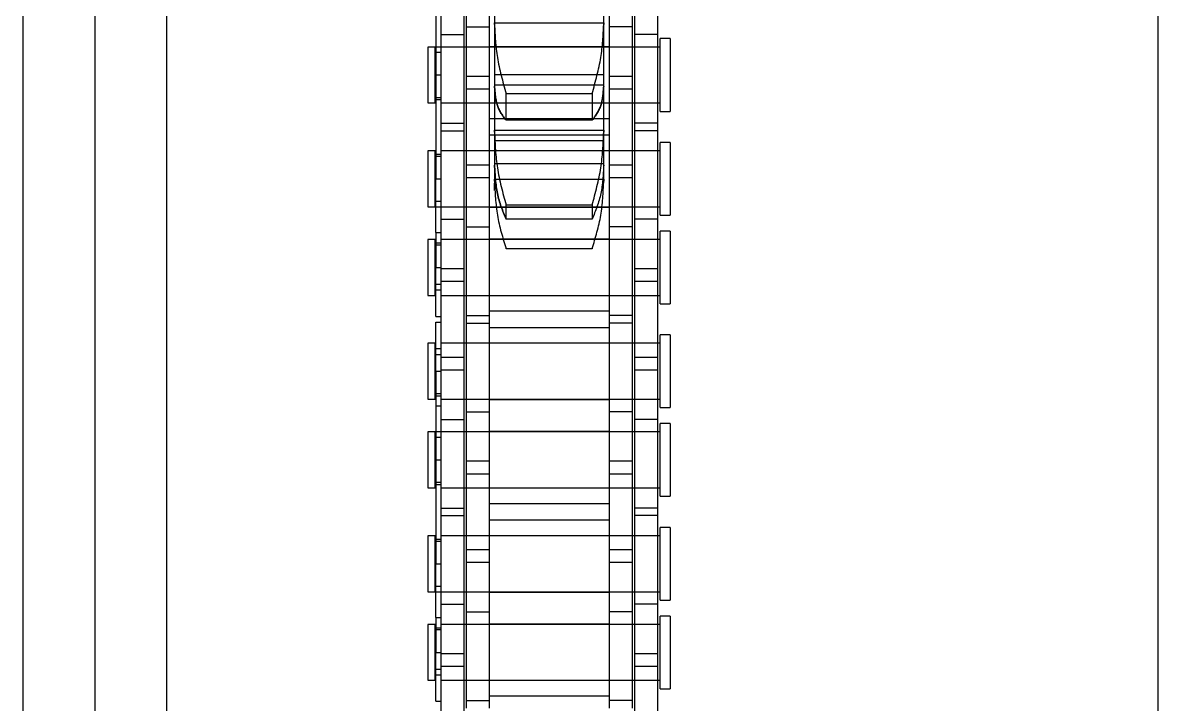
# Model space of a CAD drawing. Header units: metres. Extents: x 0 to 63075, y 0 to 44550.
# Drawn here: x 13894.7 to 13969.7, y 29228.7 to 29273.6 of the extents above; entities that cross this region are included whole.
import ezdxf

# ---------------------------------------------------------------- set-up
doc = ezdxf.new("R2010")
doc.units = ezdxf.units.M
doc.header["$LTSCALE"] = 75
doc.linetypes.add('HIDDEN2', pattern=[4.7625, 3.175, -1.5875])
for name, color, linetype in [('SDM', 7, 'Continuous'), ('SL4', 4, 'Continuous'), ('ST1', 7, 'HIDDEN2')]:
    doc.layers.add(name, color=color, linetype=linetype)

# ---------------------------------------------------------------- blocks, each defined once
blk = doc.blocks.new('A$Cb6dca9d5')
at = {"layer": 'SL4'}
for p, q in [((48.235, 3664.713), (48.235, 2339.738)), ((57.76, 2339.738), (57.76, 3664.713)), ((123.235, 2339.738), (123.235, 3664.713))]:
    blk.add_line(p, q, dxfattribs=at)
at = {"layer": 'ST1'}
for p, q in [((52.998, 3664.713), (52.998, 2339.738)), ((57.76, 2339.738), (57.76, 3664.713)), ((75.843, 2542.196), (75.843, 2533.101)), ((77.363, 2542.196), (77.363, 2533.101)), ((88.637, 2542.196), (88.637, 2533.101)), ((90.157, 2542.196), (90.157, 2533.101)), ((77.515, 2539.451), (77.515, 2530.356)), ((79.035, 2539.451), (79.035, 2530.356)), ((86.965, 2539.451), (86.965, 2530.356)), ((88.485, 2539.451), (88.485, 2530.356)), ((79.395, 2538.421), (79.395, 2533.876)), ((86.605, 2533.876), (86.605, 2538.421)), ((75.511, 2536.276), (75.511, 2523.576)), ((77.515, 2533.603), (79.035, 2533.603)), ((79.395, 2533.876), (86.605, 2533.876)), ((79.395, 2533.876), (79.395, 2533.76)), ((79.395, 2533.76), (79.395, 2533.876)), ((79.395, 2533.76), (79.395, 2529.692)), ((86.605, 2533.76), (86.605, 2533.876)), ((86.605, 2533.876), (86.605, 2533.76)), ((86.605, 2529.692), (86.605, 2533.76)), ((88.485, 2533.603), (86.965, 2533.603)), ((75.843, 2533.101), (77.363, 2533.101)), ((75.843, 2533.101), (75.843, 2526.751)), ((77.363, 2533.101), (77.363, 2526.751)), ((90.157, 2533.101), (88.637, 2533.101)), ((88.637, 2533.101), (88.637, 2526.751)), ((90.157, 2533.101), (90.157, 2526.751)), ((90.342, 2528.029), (90.342, 2532.826)), ((91, 2532.826), (90.342, 2532.826)), ((91, 2532.826), (91, 2528.029)), ((75, 2532.273), (75, 2528.583)), ((75.474, 2532.273), (75, 2532.273)), ((75.474, 2528.583), (75.474, 2532.273)), ((77.363, 2532.273), (75.511, 2532.273)), ((90.342, 2532.273), (75.843, 2532.273)), ((79.035, 2532.273), (77.515, 2532.273)), ((79.035, 2532.316), (86.965, 2532.316)), ((86.965, 2532.273), (79.035, 2532.273)), ((88.485, 2532.273), (86.965, 2532.273)), ((90.157, 2532.273), (88.637, 2532.273)), ((75.843, 2531.904), (75.474, 2531.904)), ((75.511, 2530.428), (75.843, 2530.428)), ((77.515, 2530.356), (77.515, 2529.496)), ((77.515, 2530.356), (79.035, 2530.356)), ((79.035, 2530.356), (79.035, 2529.496)), ((86.605, 2530.439), (79.395, 2530.439)), ((79.395, 2529.77), (86.605, 2529.77)), ((86.965, 2530.356), (86.965, 2529.496)), ((86.965, 2530.356), (88.485, 2530.356)), ((88.485, 2530.356), (88.485, 2529.496)), ((77.515, 2529.496), (77.515, 2520.401)), ((79.035, 2529.496), (77.515, 2529.496)), ((79.035, 2529.496), (79.035, 2520.401)), ((79.395, 2529.692), (79.395, 2526.778)), ((80.157, 2527.436), (80.157, 2529.199)), ((80.157, 2529.199), (85.843, 2529.199)), ((85.843, 2529.199), (85.843, 2527.436)), ((86.605, 2526.778), (86.605, 2529.692)), ((86.965, 2529.496), (86.965, 2520.401)), ((88.485, 2529.496), (86.965, 2529.496)), ((88.485, 2529.496), (88.485, 2520.401)), ((75, 2528.583), (75.474, 2528.583)), ((75.474, 2528.952), (75.843, 2528.952)), ((75.511, 2528.809), (75.843, 2528.809)), ((75.843, 2528.583), (77.363, 2528.583)), ((75.843, 2528.583), (90.342, 2528.583)), ((77.515, 2528.583), (79.035, 2528.583)), ((79.035, 2528.583), (86.965, 2528.583)), ((86.965, 2528.583), (88.485, 2528.583)), ((88.637, 2528.583), (90.157, 2528.583)), ((86.965, 2527.536), (79.035, 2527.536)), ((90.342, 2528.029), (91, 2528.029)), ((75.843, 2527.253), (77.363, 2527.253)), ((75.843, 2526.751), (77.363, 2526.751)), ((75.843, 2526.751), (75.843, 2517.656)), ((77.363, 2526.751), (77.363, 2517.656)), ((79.395, 2526.778), (86.605, 2526.778)), ((79.395, 2526.778), (79.395, 2526.65)), ((79.395, 2526.65), (79.395, 2526.778)), ((85.843, 2527.436), (80.157, 2527.436)), ((86.605, 2526.65), (86.605, 2526.778)), ((86.605, 2526.778), (86.605, 2526.65)), ((90.157, 2527.253), (88.637, 2527.253)), ((90.157, 2526.751), (88.637, 2526.751)), ((88.637, 2526.751), (88.637, 2517.656)), ((90.157, 2526.751), (90.157, 2517.656)), ((79.035, 2526.468), (86.965, 2526.468)), ((79.395, 2526.65), (79.395, 2524.485)), ((86.605, 2526.092), (79.395, 2526.092)), ((86.605, 2524.485), (86.605, 2526.65)), ((75, 2525.421), (75, 2521.731)), ((75.474, 2525.421), (75, 2525.421)), ((75.474, 2521.731), (75.474, 2525.421)), ((77.363, 2525.421), (75.843, 2525.421)), ((90.342, 2525.421), (75.843, 2525.421)), ((79.035, 2525.421), (77.515, 2525.421)), ((86.965, 2525.421), (79.035, 2525.421)), ((88.485, 2525.421), (86.965, 2525.421)), ((90.157, 2525.421), (88.637, 2525.421)), ((90.342, 2521.177), (90.342, 2525.974)), ((91, 2525.974), (90.342, 2525.974)), ((91, 2525.974), (91, 2521.177)), ((75.843, 2525.052), (75.474, 2525.052)), ((75.511, 2525.195), (75.843, 2525.195)), ((77.515, 2524.508), (79.035, 2524.508)), ((79.395, 2524.594), (86.605, 2524.594)), ((86.965, 2524.508), (88.485, 2524.508)), ((79.395, 2524.485), (79.395, 2523.555)), ((86.605, 2523.555), (86.605, 2524.485)), ((75.511, 2523.576), (75.843, 2523.576)), ((75.511, 2520.024), (75.511, 2523.576)), ((79.035, 2523.648), (77.515, 2523.648)), ((79.395, 2523.555), (86.605, 2523.555)), ((79.395, 2523.555), (79.395, 2523.428)), ((79.395, 2523.428), (79.395, 2523.555)), ((79.395, 2523.428), (79.395, 2523.288)), ((79.404, 2522.808), (79.395, 2523.288)), ((86.605, 2523.428), (86.605, 2523.555)), ((86.605, 2523.555), (86.605, 2523.428)), ((86.605, 2523.288), (86.605, 2523.428)), ((88.485, 2523.648), (86.965, 2523.648)), ((75, 2521.731), (75.474, 2521.731)), ((75.474, 2522.1), (75.843, 2522.1)), ((75.511, 2521.731), (77.363, 2521.731)), ((75.843, 2521.731), (90.342, 2521.731)), ((77.515, 2521.731), (79.035, 2521.731)), ((79.035, 2521.731), (86.965, 2521.731)), ((86.965, 2521.688), (79.035, 2521.688)), ((80.157, 2520.917), (80.157, 2521.855)), ((80.157, 2521.855), (85.843, 2521.855)), ((85.843, 2521.855), (85.843, 2520.917)), ((86.965, 2521.731), (88.485, 2521.731)), ((88.637, 2521.731), (90.157, 2521.731)), ((75.843, 2520.903), (77.363, 2520.903)), ((85.843, 2520.917), (80.157, 2520.917)), ((90.157, 2520.903), (88.637, 2520.903)), ((90.342, 2521.177), (91, 2521.177)), ((75.511, 2520.024), (75.511, 2517.728)), ((75.511, 2520.024), (75.843, 2520.024)), ((77.515, 2520.401), (79.035, 2520.401)), ((77.515, 2520.401), (77.515, 2514.051)), ((79.035, 2520.401), (79.035, 2514.051)), ((88.485, 2520.401), (86.965, 2520.401)), ((86.965, 2520.401), (86.965, 2514.051)), ((88.485, 2520.401), (88.485, 2514.051)), ((90.342, 2515.329), (90.342, 2520.126)), ((91, 2520.126), (90.342, 2520.126)), ((91, 2520.126), (91, 2515.329)), ((75, 2519.573), (75, 2515.883)), ((75.474, 2519.573), (75, 2519.573)), ((75.474, 2515.883), (75.474, 2519.573)), ((75.511, 2519.347), (75.843, 2519.347)), ((77.363, 2519.573), (75.843, 2519.573)), ((90.342, 2519.573), (75.843, 2519.573)), ((79.035, 2519.573), (77.515, 2519.573)), ((79.035, 2519.616), (86.965, 2519.616)), ((86.965, 2519.573), (79.035, 2519.573)), ((88.485, 2519.573), (86.965, 2519.573)), ((90.157, 2519.573), (88.637, 2519.573)), ((75.843, 2519.204), (75.474, 2519.204)), ((80.157, 2518.979), (85.843, 2518.979)), ((80.157, 2518.955), (80.157, 2518.979)), ((85.843, 2518.955), (80.157, 2518.955)), ((85.843, 2518.979), (85.843, 2518.955)), ((75.511, 2517.728), (75.843, 2517.728)), ((75.511, 2514.497), (75.511, 2517.728)), ((75.843, 2517.656), (75.843, 2516.796)), ((75.843, 2517.656), (77.363, 2517.656)), ((77.363, 2517.656), (77.363, 2516.796)), ((88.637, 2517.656), (88.637, 2516.796)), ((88.637, 2517.656), (90.157, 2517.656)), ((90.157, 2517.656), (90.157, 2516.796)), ((75.474, 2516.252), (75.843, 2516.252)), ((75.511, 2516.621), (75.843, 2516.621)), ((75.843, 2516.796), (75.843, 2507.701)), ((77.363, 2516.796), (75.843, 2516.796)), ((77.363, 2516.796), (77.363, 2507.701)), ((88.637, 2516.796), (88.637, 2507.701)), ((90.157, 2516.796), (88.637, 2516.796)), ((90.157, 2516.796), (90.157, 2507.701)), ((75, 2515.883), (75.474, 2515.883)), ((75.843, 2515.883), (77.363, 2515.883)), ((75.843, 2515.883), (90.342, 2515.883)), ((77.515, 2515.883), (79.035, 2515.883)), ((79.035, 2515.883), (86.965, 2515.883)), ((86.965, 2515.883), (88.485, 2515.883)), ((88.637, 2515.883), (90.157, 2515.883)), ((86.965, 2514.836), (79.035, 2514.836)), ((90.342, 2515.329), (91, 2515.329)), ((75.511, 2514.497), (75.843, 2514.497)), ((75.511, 2514.107), (75.843, 2514.107)), ((75.511, 2510.876), (75.511, 2514.107)), ((77.515, 2514.553), (79.035, 2514.553)), ((77.515, 2514.051), (79.035, 2514.051)), ((77.515, 2514.051), (77.515, 2504.956)), ((79.035, 2514.051), (79.035, 2504.956)), ((88.485, 2514.553), (86.965, 2514.553)), ((88.485, 2514.051), (86.965, 2514.051)), ((86.965, 2514.051), (86.965, 2504.956)), ((88.485, 2514.051), (88.485, 2504.956)), ((79.035, 2513.768), (86.965, 2513.768)), ((90.342, 2508.477), (90.342, 2513.274)), ((91, 2513.274), (90.342, 2513.274)), ((91, 2513.274), (91, 2508.477)), ((75, 2512.721), (75, 2509.031)), ((75.474, 2512.721), (75, 2512.721)), ((75.474, 2509.031), (75.474, 2512.721)), ((77.363, 2512.721), (75.843, 2512.721)), ((90.342, 2512.721), (75.843, 2512.721)), ((79.035, 2512.721), (77.515, 2512.721)), ((86.965, 2512.721), (79.035, 2512.721)), ((88.485, 2512.721), (86.965, 2512.721)), ((90.157, 2512.721), (88.637, 2512.721)), ((75.843, 2512.352), (75.474, 2512.352)), ((75.511, 2511.983), (75.843, 2511.983)), ((75.843, 2511.808), (77.363, 2511.808)), ((88.637, 2511.808), (90.157, 2511.808)), ((75.511, 2510.876), (75.843, 2510.876)), ((75.511, 2510.876), (75.511, 2498.176)), ((77.363, 2510.948), (75.843, 2510.948)), ((90.157, 2510.948), (88.637, 2510.948)), ((75, 2509.031), (75.474, 2509.031)), ((75.474, 2509.4), (75.843, 2509.4)), ((75.511, 2509.257), (75.843, 2509.257)), ((75.843, 2509.031), (77.363, 2509.031)), ((75.843, 2509.031), (90.342, 2509.031)), ((77.515, 2509.031), (79.035, 2509.031)), ((79.035, 2509.031), (86.965, 2509.031)), ((86.965, 2508.988), (79.035, 2508.988)), ((86.965, 2509.031), (88.485, 2509.031)), ((88.637, 2509.031), (90.157, 2509.031)), ((75.843, 2508.58), (75.511, 2508.58)), ((77.515, 2508.203), (79.035, 2508.203)), ((88.485, 2508.203), (86.965, 2508.203)), ((90.342, 2508.477), (91, 2508.477)), ((75.843, 2507.701), (77.363, 2507.701)), ((75.843, 2507.701), (75.843, 2501.351)), ((77.363, 2507.701), (77.363, 2501.351)), ((90.157, 2507.701), (88.637, 2507.701)), ((88.637, 2507.701), (88.637, 2501.351)), ((90.157, 2507.701), (90.157, 2501.351)), ((90.342, 2502.629), (90.342, 2507.426)), ((91, 2507.426), (90.342, 2507.426)), ((91, 2507.426), (91, 2502.629)), ((75, 2506.873), (75, 2503.183)), ((75.474, 2506.873), (75, 2506.873)), ((75.474, 2503.183), (75.474, 2506.873)), ((75.843, 2506.504), (75.474, 2506.504)), ((77.363, 2506.873), (75.511, 2506.873)), ((90.342, 2506.873), (75.843, 2506.873)), ((79.035, 2506.873), (77.515, 2506.873)), ((79.035, 2506.916), (86.965, 2506.916)), ((86.965, 2506.873), (79.035, 2506.873)), ((88.485, 2506.873), (86.965, 2506.873)), ((90.157, 2506.873), (88.637, 2506.873)), ((75.511, 2505.028), (75.843, 2505.028)), ((77.515, 2504.956), (77.515, 2504.096)), ((77.515, 2504.956), (79.035, 2504.956)), ((79.035, 2504.956), (79.035, 2504.096)), ((86.965, 2504.956), (86.965, 2504.096)), ((86.965, 2504.956), (88.485, 2504.956)), ((88.485, 2504.956), (88.485, 2504.096)), ((75.474, 2503.552), (75.843, 2503.552)), ((77.515, 2504.096), (77.515, 2495.001)), ((79.035, 2504.096), (77.515, 2504.096)), ((79.035, 2504.096), (79.035, 2495.001)), ((86.965, 2504.096), (86.965, 2495.001)), ((88.485, 2504.096), (86.965, 2504.096)), ((88.485, 2504.096), (88.485, 2495.001)), ((75, 2503.183), (75.474, 2503.183)), ((75.511, 2503.409), (75.843, 2503.409)), ((75.843, 2503.183), (77.363, 2503.183)), ((75.843, 2503.183), (90.342, 2503.183)), ((77.515, 2503.183), (79.035, 2503.183)), ((79.035, 2503.183), (86.965, 2503.183)), ((86.965, 2503.183), (88.485, 2503.183)), ((88.637, 2503.183), (90.157, 2503.183)), ((86.965, 2502.136), (79.035, 2502.136)), ((90.342, 2502.629), (91, 2502.629)), ((75.843, 2501.853), (77.363, 2501.853)), ((75.843, 2501.351), (77.363, 2501.351)), ((75.843, 2501.351), (75.843, 2492.256)), ((77.363, 2501.351), (77.363, 2492.256)), ((90.157, 2501.853), (88.637, 2501.853)), ((90.157, 2501.351), (88.637, 2501.351)), ((88.637, 2501.351), (88.637, 2492.256)), ((90.157, 2501.351), (90.157, 2492.256)), ((79.035, 2501.068), (86.965, 2501.068)), ((90.342, 2495.777), (90.342, 2500.574)), ((91, 2500.574), (90.342, 2500.574)), ((91, 2500.574), (91, 2495.777)), ((75, 2500.021), (75, 2496.331)), ((75.474, 2500.021), (75, 2500.021)), ((75.474, 2496.331), (75.474, 2500.021)), ((75.511, 2499.795), (75.843, 2499.795)), ((77.363, 2500.021), (75.843, 2500.021)), ((90.342, 2500.021), (75.843, 2500.021)), ((79.035, 2500.021), (77.515, 2500.021)), ((86.965, 2500.021), (79.035, 2500.021)), ((88.485, 2500.021), (86.965, 2500.021)), ((90.157, 2500.021), (88.637, 2500.021)), ((75.843, 2499.652), (75.474, 2499.652)), ((77.515, 2499.108), (79.035, 2499.108)), ((86.965, 2499.108), (88.485, 2499.108)), ((75.511, 2498.176), (75.843, 2498.176)), ((75.511, 2494.624), (75.511, 2498.176)), ((79.035, 2498.248), (77.515, 2498.248)), ((88.485, 2498.248), (86.965, 2498.248)), ((75, 2496.331), (75.474, 2496.331)), ((75.474, 2496.7), (75.843, 2496.7)), ((75.511, 2496.331), (77.363, 2496.331)), ((75.843, 2496.331), (90.342, 2496.331)), ((77.515, 2496.331), (79.035, 2496.331)), ((79.035, 2496.331), (86.965, 2496.331)), ((86.965, 2496.288), (79.035, 2496.288)), ((86.965, 2496.331), (88.485, 2496.331)), ((88.637, 2496.331), (90.157, 2496.331)), ((75.843, 2495.503), (77.363, 2495.503)), ((90.157, 2495.503), (88.637, 2495.503)), ((90.342, 2495.777), (91, 2495.777)), ((75.511, 2494.624), (75.511, 2492.328)), ((75.511, 2494.624), (75.843, 2494.624)), ((77.515, 2495.001), (79.035, 2495.001)), ((77.515, 2495.001), (77.515, 2488.651)), ((79.035, 2495.001), (79.035, 2488.651)), ((88.485, 2495.001), (86.965, 2495.001)), ((86.965, 2495.001), (86.965, 2488.651)), ((88.485, 2495.001), (88.485, 2488.651)), ((90.342, 2489.929), (90.342, 2494.726)), ((91, 2494.726), (90.342, 2494.726)), ((91, 2494.726), (91, 2489.929)), ((75, 2494.173), (75, 2490.483)), ((75.474, 2494.173), (75, 2494.173)), ((75.474, 2490.483), (75.474, 2494.173)), ((75.843, 2493.804), (75.474, 2493.804)), ((75.511, 2493.947), (75.843, 2493.947)), ((77.363, 2494.173), (75.843, 2494.173)), ((90.342, 2494.173), (75.843, 2494.173)), ((79.035, 2494.173), (77.515, 2494.173)), ((79.035, 2494.216), (86.965, 2494.216)), ((86.965, 2494.173), (79.035, 2494.173)), ((88.485, 2494.173), (86.965, 2494.173)), ((90.157, 2494.173), (88.637, 2494.173)), ((75.511, 2492.328), (75.843, 2492.328)), ((75.511, 2489.097), (75.511, 2492.328)), ((75.843, 2492.256), (75.843, 2491.396)), ((75.843, 2492.256), (77.363, 2492.256)), ((77.363, 2492.256), (77.363, 2491.396)), ((88.637, 2492.256), (88.637, 2491.396)), ((88.637, 2492.256), (90.157, 2492.256)), ((90.157, 2492.256), (90.157, 2491.396)), ((75.474, 2490.852), (75.843, 2490.852)), ((75.511, 2491.221), (75.843, 2491.221)), ((75.843, 2491.396), (75.843, 2482.301)), ((77.363, 2491.396), (75.843, 2491.396)), ((77.363, 2491.396), (77.363, 2482.301)), ((88.637, 2491.396), (88.637, 2482.301)), ((90.157, 2491.396), (88.637, 2491.396)), ((90.157, 2491.396), (90.157, 2482.301)), ((75, 2490.483), (75.474, 2490.483)), ((75.843, 2490.483), (77.363, 2490.483)), ((75.843, 2490.483), (90.342, 2490.483)), ((77.515, 2490.483), (79.035, 2490.483)), ((79.035, 2490.483), (86.965, 2490.483)), ((86.965, 2490.483), (88.485, 2490.483)), ((88.637, 2490.483), (90.157, 2490.483)), ((86.965, 2489.436), (79.035, 2489.436)), ((90.342, 2489.929), (91, 2489.929)), ((75.511, 2489.097), (75.843, 2489.097)), ((77.515, 2489.153), (79.035, 2489.153)), ((88.485, 2489.153), (86.965, 2489.153))]:
    blk.add_line(p, q, dxfattribs=at)
for points, knots in [([(79.395, 2533.76), (79.43, 2533.039), (79.504, 2531.551), (79.935, 2529.999), (80.157, 2529.199)], [0, 0, 0, 0, 0.484736, 1, 1, 1, 1]), ([(85.843, 2529.199), (86.065, 2529.999), (86.496, 2531.551), (86.57, 2533.039), (86.605, 2533.76)], [0, 0, 0, 0, 0.515264, 1, 1, 1, 1]), ([(80.157, 2527.436), (79.935, 2527.732), (79.504, 2528.307), (79.43, 2529.239), (79.395, 2529.692)], [0, 0, 0, 0, 0.5152633, 1, 1, 1, 1]), ([(79.395, 2529.692), (79.43, 2529.239), (79.504, 2528.307), (79.935, 2527.732), (80.157, 2527.436)], [0, 0, 0, 0, 0.484737, 1, 1, 1, 1]), ([(86.605, 2529.692), (86.57, 2529.239), (86.496, 2528.307), (86.065, 2527.732), (85.843, 2527.436)], [0, 0, 0, 0, 0.4847365, 1, 1, 1, 1]), ([(85.843, 2527.436), (86.065, 2527.732), (86.496, 2528.307), (86.57, 2529.239), (86.605, 2529.692)], [0, 0, 0, 0, 0.515263, 1, 1, 1, 1]), ([(79.395, 2526.65), (79.43, 2525.858), (79.504, 2524.226), (79.935, 2522.661), (80.157, 2521.855)], [0, 0, 0, 0, 0.484722, 1, 1, 1, 1]), ([(85.843, 2521.855), (86.065, 2522.661), (86.496, 2524.226), (86.57, 2525.858), (86.605, 2526.65)], [0, 0, 0, 0, 0.515256, 1, 1, 1, 1]), ([(80.157, 2520.917), (79.935, 2521.455), (79.504, 2522.5), (79.43, 2523.837), (79.395, 2524.485)], [0, 0, 0, 0, 0.5152637, 1, 1, 1, 1]), ([(79.395, 2524.485), (79.43, 2523.837), (79.504, 2522.5), (79.935, 2521.455), (80.157, 2520.917)], [0, 0, 0, 0, 0.484736, 1, 1, 1, 1]), ([(86.605, 2524.485), (86.57, 2523.837), (86.496, 2522.5), (86.065, 2521.455), (85.843, 2520.917)], [0, 0, 0, 0, 0.484736, 1, 1, 1, 1]), ([(79.395, 2523.428), (79.43, 2522.663), (79.504, 2521.082), (79.935, 2519.694), (80.157, 2518.979)], [0, 0, 0, 0, 0.4847248, 1, 1, 1, 1]), ([(85.843, 2518.979), (86.065, 2519.694), (86.496, 2521.082), (86.57, 2522.662), (86.605, 2523.428)], [0, 0, 0, 0, 0.515254, 1, 1, 1, 1])]:
    blk.add_open_spline(points, degree=3, knots=knots, dxfattribs=at)

msp = doc.modelspace()

# ---------------------------------------------------------------- block references
at = {"layer": 'SDM'}
msp.add_blockref('A$Cb6dca9d5', (13846.469, 26739.769), dxfattribs=at)

doc.saveas('drawing.dxf')
